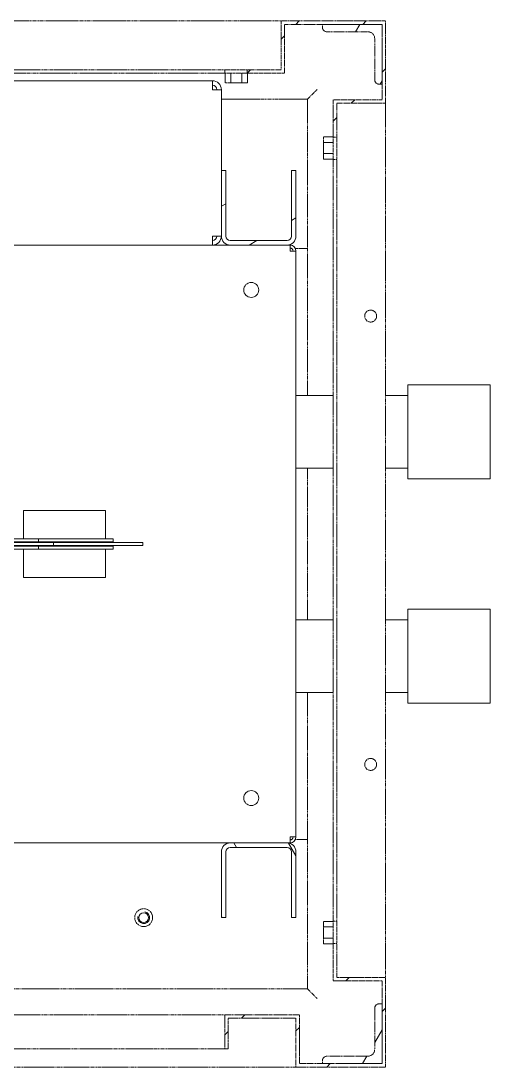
# Model space of a CAD drawing. Header units: millimetres. Extents: x 0 to 8410, y 0 to 5940.
# Drawn here: x 4263 to 4577, y 4602 to 5302 of the extents above; entities that cross this region are included whole.
import ezdxf

# ---------------------------------------------------------------- set-up
doc = ezdxf.new("R2010")
doc.units = ezdxf.units.MM
doc.header["$LTSCALE"] = 10
doc.linetypes.add('DOUBLE_DASH_CHAIN', pattern=[1.2403, 0.6614, -0.0827, 0.1654, -0.0827, 0.1654, -0.0827])
for name, color, linetype, lineweight, true_color in [('가시적인 것(ISO)', 3, 'Continuous', 5, 0x00ff00), ('가시적인 좁은 것(ISO)', 3, 'Continuous', 5, 0x00ff00), ('참조(ISO)', 6, 'DOUBLE_DASH_CHAIN', 5, 0xff00ff)]:
    doc.layers.add(name, color=color, linetype=linetype, lineweight=lineweight, true_color=true_color)
doc.layers.add('해치(ISO)', color=7, linetype='Continuous', lineweight=5)

msp = doc.modelspace()

# ---------------------------------------------------------------- hatches: boundary and pattern name
at = {"layer": '해치(ISO)'}
h = msp.add_hatch(dxfattribs=at)
h.set_pattern_fill('ANSI31', color=256, scale=254, style=0)
h.set_pattern_definition([(45, (0, 0), (-22.45064, 22.45064), [])])
h.paths.add_polyline_path([(4439.29, 5267.31), (4439.29, 5300.01), (4464.69, 5300.01), (4504.69, 5300.01), (4504.69, 5260.01), (4504.69, 5249.61), (4471.99, 5249.61), (4471.99, 5224.61), (4474.29, 5224.61), (4474.29, 5247.31), (4506.99, 5247.31), (4506.99, 5302.31), (4436.99, 5302.31), (4436.99, 5269.61), (4414.29, 5269.61), (4414.29, 5267.31)])
h.paths.add_polyline_path([(3241.99, 5249.61), (3209.29, 5249.61), (3209.29, 5260.01), (3209.29, 5300.01), (3249.29, 5300.01), (3274.69, 5300.01), (3274.69, 5267.31), (3299.69, 5267.31), (3299.69, 5269.61), (3276.99, 5269.61), (3276.99, 5302.31), (3206.99, 5302.31), (3206.99, 5247.31), (3239.69, 5247.31), (3239.69, 5224.61), (3241.99, 5224.61)])
h.paths.add_polyline_path([(4449.29, 4604.61), (4449.29, 4637.31), (4399.29, 4637.31), (4399.29, 4614.61), (4401.59, 4614.61), (4401.59, 4635.01), (4446.99, 4635.01), (4446.99, 4602.31), (4506.99, 4602.31), (4506.99, 4662.31), (4474.29, 4662.31), (4474.29, 4685.01), (4471.99, 4685.01), (4471.99, 4660.01), (4504.69, 4660.01), (4504.69, 4644.61), (4504.69, 4604.61), (4464.69, 4604.61)])
h.paths.add_polyline_path([(3264.69, 4637.31), (3264.69, 4604.61), (3249.29, 4604.61), (3209.29, 4604.61), (3209.29, 4644.61), (3209.29, 4660.01), (3241.99, 4660.01), (3241.99, 4685.01), (3239.69, 4685.01), (3239.69, 4662.31), (3206.99, 4662.31), (3206.99, 4602.31), (3266.99, 4602.31), (3266.99, 4635.01), (3312.39, 4635.01), (3312.39, 4614.61), (3314.69, 4614.61), (3314.69, 4637.31)])
h = msp.add_hatch(dxfattribs=at)
h.set_pattern_fill('ANSI31', color=256, scale=254, angle=14.99998, style=0)
h.set_pattern_definition([(60, (0, 0), (-27.4963, 15.87501), [])])
edge = h.paths.add_edge_path()
edge.add_line((3209.29, 4604.61), (3249.29, 4604.61))
edge.add_line((3249.29, 4604.61), (3249.29, 4606.61))
edge.add_ellipse((3246.29, 4606.61), major_axis=(3, 0), ratio=1, start_angle=0, end_angle=90)
edge.add_line((3246.29, 4609.61), (3218.79, 4609.61))
edge.add_ellipse((3218.79, 4614.11), major_axis=(0, -4.5), ratio=1, start_angle=270, end_angle=360, ccw=False)
edge.add_line((3214.29, 4614.11), (3214.29, 4641.61))
edge.add_ellipse((3211.29, 4641.61), major_axis=(3, 0), ratio=1, start_angle=0, end_angle=90)
edge.add_line((3211.29, 4644.61), (3209.29, 4644.61))
edge.add_line((3209.29, 4644.61), (3209.29, 4604.61))
edge = h.paths.add_edge_path()
edge.add_ellipse((4495.19, 4614.11), major_axis=(4.5, 0), ratio=1, start_angle=270, end_angle=360)
edge.add_line((4499.69, 4614.11), (4499.69, 4641.61))
edge.add_ellipse((4502.69, 4641.61), major_axis=(0, 3), ratio=1, start_angle=0, end_angle=90, ccw=False)
edge.add_line((4502.69, 4644.61), (4504.69, 4644.61))
edge.add_line((4504.69, 4644.61), (4504.69, 4604.61))
edge.add_line((4504.69, 4604.61), (4464.69, 4604.61))
edge.add_line((4464.69, 4604.61), (4464.69, 4606.61))
edge.add_ellipse((4467.69, 4606.61), major_axis=(0, 3), ratio=1, start_angle=0, end_angle=90, ccw=False)
edge.add_line((4467.69, 4609.61), (4495.19, 4609.61))
edge = h.paths.add_edge_path()
edge.add_ellipse((3218.79, 5290.51), major_axis=(-4.5, 0), ratio=1, start_angle=270, end_angle=360)
edge.add_line((3214.29, 5290.51), (3214.29, 5263.01))
edge.add_ellipse((3211.29, 5263.01), major_axis=(0, -3), ratio=1, start_angle=0, end_angle=90, ccw=False)
edge.add_line((3211.29, 5260.01), (3209.29, 5260.01))
edge.add_line((3209.29, 5260.01), (3209.29, 5300.01))
edge.add_line((3209.29, 5300.01), (3249.29, 5300.01))
edge.add_line((3249.29, 5300.01), (3249.29, 5298.01))
edge.add_ellipse((3246.29, 5298.01), major_axis=(0, -3), ratio=1, start_angle=0, end_angle=90, ccw=False)
edge.add_line((3246.29, 5295.01), (3218.79, 5295.01))
edge = h.paths.add_edge_path()
edge.add_line((4467.69, 5295.01), (4495.19, 5295.01))
edge.add_ellipse((4495.19, 5290.51), major_axis=(0, 4.5), ratio=1, start_angle=270, end_angle=360, ccw=False)
edge.add_line((4499.69, 5290.51), (4499.69, 5263.01))
edge.add_ellipse((4502.69, 5263.01), major_axis=(-3, 0), ratio=1, start_angle=0, end_angle=90)
edge.add_line((4502.69, 5260.01), (4504.69, 5260.01))
edge.add_line((4504.69, 5260.01), (4504.69, 5300.01))
edge.add_line((4504.69, 5300.01), (4464.69, 5300.01))
edge.add_line((4464.69, 5300.01), (4464.69, 5298.01))
edge.add_ellipse((4467.69, 5298.01), major_axis=(-3, 0), ratio=1, start_angle=0, end_angle=90)
h = msp.add_hatch(dxfattribs=at)
h.set_pattern_fill('ANSI31', color=256, scale=254, angle=-14.99998, style=0)
h.set_pattern_definition([(30, (0, 0), (-15.87501, 27.4963), [])])
edge = h.paths.add_edge_path()
edge.add_line((4399.99, 5202.31), (4396.99, 5202.31))
edge.add_line((4396.99, 5202.31), (4396.99, 5158.31))
edge.add_ellipse((4402.99, 5158.31), major_axis=(-6, 0), ratio=1, start_angle=0, end_angle=90)
edge.add_line((4402.99, 5152.31), (4440.99, 5152.31))
edge.add_ellipse((4440.99, 5158.31), major_axis=(0, -6), ratio=1, start_angle=0, end_angle=90)
edge.add_line((4446.99, 5158.31), (4446.99, 5202.31))
edge.add_line((4446.99, 5202.31), (4443.99, 5202.31))
edge.add_line((4443.99, 5202.31), (4443.99, 5158.31))
edge.add_ellipse((4440.99, 5158.31), major_axis=(3, 0), ratio=1, start_angle=270, end_angle=360, ccw=False)
edge.add_line((4440.99, 5155.31), (4402.99, 5155.31))
edge.add_ellipse((4402.99, 5158.31), major_axis=(0, -3), ratio=1, start_angle=270, end_angle=360, ccw=False)
edge.add_line((4399.99, 5158.31), (4399.99, 5202.31))
h = msp.add_hatch(dxfattribs=at)
h.set_pattern_fill('ANSI31', color=256, scale=254, angle=75.00018, style=0)
h.set_pattern_definition([(120.0002, (0, 0), (-27.49626, -15.87508), [])])
edge = h.paths.add_edge_path()
edge.add_line((4443.99, 4702.31), (4446.99, 4702.31))
edge.add_line((4446.99, 4702.31), (4446.99, 4746.31))
edge.add_ellipse((4440.99, 4746.31), major_axis=(6, 0), ratio=1, start_angle=0, end_angle=90)
edge.add_line((4440.99, 4752.31), (4402.99, 4752.31))
edge.add_ellipse((4402.99, 4746.31), major_axis=(0, 6), ratio=1, start_angle=0, end_angle=90)
edge.add_line((4396.99, 4746.31), (4396.99, 4702.31))
edge.add_line((4396.99, 4702.31), (4399.99, 4702.31))
edge.add_line((4399.99, 4702.31), (4399.99, 4746.31))
edge.add_ellipse((4402.99, 4746.31), major_axis=(-3, 0), ratio=1, start_angle=270, end_angle=360, ccw=False)
edge.add_line((4402.99, 4749.31), (4440.99, 4749.31))
edge.add_ellipse((4440.99, 4746.31), major_axis=(0, 3), ratio=1, start_angle=270, end_angle=360, ccw=False)
edge.add_line((4443.99, 4746.31), (4443.99, 4702.31))

# ---------------------------------------------------------------- linework, layer by layer
at = {"layer": '가시적인 것(ISO)'}
for p, q in [((4164.59, 5262.31), (4390.99, 5262.31)), ((4390.99, 5262.31), (4390.99, 5256.31)), ((4396.99, 5256.31), (4390.99, 5256.31)), ((4396.99, 5256.31), (4396.99, 5202.31)), ((4399.99, 5202.31), (4396.99, 5202.31)), ((4396.99, 5202.31), (4396.99, 5158.31)), ((4399.99, 5158.31), (4399.99, 5202.31)), ((4446.99, 5202.31), (4443.99, 5202.31)), ((4443.99, 5202.31), (4443.99, 5158.31)), ((4446.99, 5158.31), (4446.99, 5202.31)), ((4236.49, 5152.31), (4402.99, 5152.31)), ((4390.99, 5158.31), (4396.99, 5158.31)), ((4390.99, 5158.31), (4390.99, 5152.31)), ((4440.99, 5155.31), (4402.99, 5155.31)), ((4402.99, 5152.31), (4440.99, 5152.31)), ((4440.99, 5152.31), (4442.99, 5152.31)), ((4442.99, 5148.31), (4442.99, 5152.31)), ((4446.99, 5148.31), (4442.99, 5148.31)), ((4446.99, 5148.31), (4446.99, 4756.31)), ((4521.99, 5058.81), (4521.99, 4995.81)), ((4521.99, 5058.81), (4576.99, 5058.81)), ((4576.99, 4995.81), (4576.99, 5058.81)), ((4446.99, 5051.61), (4471.99, 5051.61)), ((4506.99, 5051.61), (4521.99, 5051.61)), ((4446.99, 5003.01), (4471.99, 5003.01)), ((4506.99, 5003.01), (4521.99, 5003.01)), ((4521.99, 4995.81), (4576.99, 4995.81)), ((4264.49, 4974.81), (4264.49, 4955.81)), ((4264.49, 4974.81), (4319.49, 4974.81)), ((4319.49, 4974.81), (4319.49, 4955.81)), ((3689.49, 4953.81), (4274.49, 4953.81)), ((4284.49, 4953.31), (3694.49, 4953.31)), ((3694.49, 4951.31), (4284.49, 4951.31)), ((4274.49, 4950.81), (3706.49, 4950.81)), ((4274.49, 4955.81), (4024.49, 4955.81)), ((4324.49, 4955.81), (4274.49, 4955.81)), ((4274.49, 4955.81), (4274.49, 4953.81)), ((4274.49, 4953.81), (4324.49, 4953.81)), ((4324.49, 4950.81), (4274.49, 4950.81)), ((4274.49, 4950.81), (4274.49, 4948.81)), ((4344.49, 4953.31), (4284.49, 4953.31)), ((4284.49, 4953.31), (4284.49, 4951.31)), ((4284.49, 4951.31), (4344.49, 4951.31)), ((4324.49, 4953.81), (4324.49, 4955.81)), ((4324.49, 4948.81), (4324.49, 4950.81)), ((4344.49, 4951.31), (4344.49, 4953.31)), ((4174.49, 4948.81), (4274.49, 4948.81)), ((4264.49, 4929.81), (4264.49, 4948.81)), ((4274.49, 4948.81), (4324.49, 4948.81)), ((4319.49, 4929.81), (4319.49, 4948.81)), ((4319.49, 4929.81), (4264.49, 4929.81)), ((4521.99, 4908.81), (4521.99, 4845.81)), ((4521.99, 4908.81), (4576.99, 4908.81)), ((4576.99, 4845.81), (4576.99, 4908.81)), ((4446.99, 4901.61), (4471.99, 4901.61)), ((4506.99, 4901.61), (4521.99, 4901.61)), ((4446.99, 4853.01), (4471.99, 4853.01)), ((4506.99, 4853.01), (4521.99, 4853.01)), ((4521.99, 4845.81), (4576.99, 4845.81)), ((4442.99, 4756.31), (4446.99, 4756.31)), ((4442.99, 4752.31), (4442.99, 4756.31)), ((4402.99, 4752.31), (3710.99, 4752.31)), ((4396.99, 4746.31), (4396.99, 4702.31)), ((4399.99, 4702.31), (4399.99, 4746.31)), ((4440.99, 4752.31), (4402.99, 4752.31)), ((4402.99, 4749.31), (4440.99, 4749.31)), ((4442.99, 4752.31), (4440.99, 4752.31)), ((4443.99, 4746.31), (4443.99, 4702.31)), ((4446.99, 4702.31), (4446.99, 4746.31)), ((4396.99, 4702.31), (4399.99, 4702.31)), ((4443.99, 4702.31), (4446.99, 4702.31))]:
    msp.add_line(p, q, dxfattribs=at)
for centre, radius in [((4416.99, 5122.31), 5), ((4416.99, 4782.31), 5), ((4344.99, 4702.31), 3.32)]:
    msp.add_circle(centre, radius, dxfattribs=at)
for centre, radius, start, end in [((4390.99, 5256.31), 6, 0, 90), ((4390.99, 5256.31), 3, 0, 90), ((4390.99, 5158.31), 3, 270, 0), ((4390.99, 5158.31), 6, 270, 0), ((4402.99, 5158.31), 6, 180, 270), ((4402.99, 5158.31), 3, 180, 270), ((4440.99, 5158.31), 6, 270, 0), ((4440.99, 5158.31), 3, 270, 0), ((4442.99, 5148.31), 4, 0, 90), ((4442.99, 5148.31), 2, 0, 90), ((4442.99, 4756.31), 4, 270, 0), ((4442.99, 4756.31), 2, 270, 0), ((4402.99, 4746.31), 6, 90, 180), ((4402.99, 4746.31), 3, 90, 180), ((4440.99, 4746.31), 6, 0, 90), ((4440.99, 4746.31), 3, 0, 90)]:
    msp.add_arc(centre, radius, start, end, dxfattribs=at)
at = {"layer": '가시적인 좁은 것(ISO)'}
msp.add_arc((4344.99, 4702.31), 4, 170, 80, dxfattribs=at)
at = {"layer": '참조(ISO)', "ltscale": 0.362503}
msp.add_line((3276.99, 5302.31), (4436.99, 5302.31), dxfattribs=at)
at = {"layer": '참조(ISO)', "ltscale": 0.352737}
msp.add_line((4506.99, 5302.31), (4436.99, 5302.31), dxfattribs=at)
at = {"layer": '참조(ISO)', "ltscale": 0.376637}
for p, q in [((4436.99, 5302.31), (4436.99, 5269.61)), ((4439.29, 5267.31), (4439.29, 5300.01)), ((4504.69, 5249.61), (4471.99, 5249.61)), ((4474.29, 5247.31), (4506.99, 5247.31)), ((4506.99, 4662.31), (4474.29, 4662.31)), ((4471.99, 4660.01), (4504.69, 4660.01)), ((4446.99, 4635.01), (4446.99, 4602.31)), ((4449.29, 4604.61), (4449.29, 4637.31))]:
    msp.add_line(p, q, dxfattribs=at)
at = {"layer": '참조(ISO)', "ltscale": 0.351528}
msp.add_line((4439.29, 5300.01), (4504.69, 5300.01), dxfattribs=at)
at = {"layer": '참조(ISO)', "ltscale": 0.358336}
for p, q in [((4504.69, 5300.01), (4464.69, 5300.01)), ((4504.69, 5260.01), (4504.69, 5300.01)), ((4504.69, 4604.61), (4504.69, 4644.61)), ((4464.69, 4604.61), (4504.69, 4604.61))]:
    msp.add_line(p, q, dxfattribs=at)
at = {"layer": '참조(ISO)', "ltscale": 0.063385}
for p, q in [((4464.69, 5300.01), (4464.69, 5298.01)), ((4502.69, 5260.01), (4504.69, 5260.01)), ((4504.69, 4644.61), (4502.69, 4644.61)), ((4464.69, 4606.61), (4464.69, 4604.61))]:
    msp.add_line(p, q, dxfattribs=at)
at = {"layer": '참조(ISO)', "ltscale": 0.369412}
msp.add_line((4504.69, 5300.01), (4504.69, 5249.61), dxfattribs=at)
at = {"layer": '참조(ISO)', "ltscale": 0.369534}
for p, q in [((4506.99, 5247.31), (4506.99, 5302.31)), ((4467.69, 5295.01), (4495.19, 5295.01)), ((4499.69, 5290.51), (4499.69, 5263.01)), ((4499.69, 4641.61), (4499.69, 4614.11)), ((4495.19, 4609.61), (4467.69, 4609.61))]:
    msp.add_line(p, q, dxfattribs=at)
at = {"layer": '참조(ISO)', "ltscale": 0.00358}
for p, q in [((4498.29, 5293.61), (4498.37, 5293.7)), ((4498.29, 4611.01), (4498.37, 4610.93))]:
    msp.add_line(p, q, dxfattribs=at)
at = {"layer": '참조(ISO)', "ltscale": 0.362849}
for p, q in [((3314.69, 5269.61), (4399.29, 5269.61)), ((4399.29, 5267.31), (3314.69, 5267.31)), ((3314.69, 4637.31), (4399.29, 4637.31)), ((4399.29, 4614.61), (3314.69, 4614.61))]:
    msp.add_line(p, q, dxfattribs=at)
at = {"layer": '참조(ISO)', "ltscale": 0.072907}
for p, q in [((4399.29, 5269.61), (4399.29, 5267.31)), ((4414.29, 5269.61), (4414.29, 5267.31)), ((4471.99, 5224.61), (4474.29, 5224.61)), ((4474.29, 5209.61), (4471.99, 5209.61)), ((4474.29, 4700.01), (4471.99, 4700.01)), ((4474.29, 4685.01), (4471.99, 4685.01)), ((4399.29, 4614.61), (4401.59, 4614.61))]:
    msp.add_line(p, q, dxfattribs=at)
at = {"layer": '참조(ISO)', "ltscale": 0.403128}
for p, q in [((4399.29, 5269.61), (4414.29, 5269.61)), ((4414.29, 5267.31), (4399.29, 5267.31)), ((4471.99, 5209.61), (4471.99, 5224.61)), ((4474.29, 5224.61), (4474.29, 5209.61)), ((4471.99, 4685.01), (4471.99, 4700.01)), ((4474.29, 4700.01), (4474.29, 4685.01))]:
    msp.add_line(p, q, dxfattribs=at)
at = {"layer": '참조(ISO)', "ltscale": 0.206225}
for p, q in [((4399.49, 5267.31), (4399.49, 5260.81)), ((4403.24, 5267.31), (4403.24, 5260.81)), ((4410.74, 5267.31), (4410.74, 5260.81)), ((4414.5, 5267.31), (4414.5, 5260.81)), ((4471.99, 5224.82), (4465.49, 5224.82)), ((4471.99, 5221.07), (4465.49, 5221.07)), ((4471.99, 5213.56), (4465.49, 5213.56)), ((4471.99, 5209.81), (4465.49, 5209.81)), ((4471.99, 4699.82), (4465.49, 4699.82)), ((4471.99, 4696.07), (4465.49, 4696.07)), ((4471.99, 4688.56), (4465.49, 4688.56)), ((4471.99, 4684.81), (4465.49, 4684.81))]:
    msp.add_line(p, q, dxfattribs=at)
at = {"layer": '참조(ISO)', "ltscale": 0.36604}
for p, q in [((4436.99, 5269.61), (4414.29, 5269.61)), ((4474.29, 5224.61), (4474.29, 5247.31)), ((4474.29, 4662.31), (4474.29, 4685.01)), ((4399.29, 4637.31), (4399.29, 4614.61)), ((4401.59, 4635.01), (4446.99, 4635.01))]:
    msp.add_line(p, q, dxfattribs=at)
at = {"layer": '참조(ISO)', "ltscale": 0.33594}
for p, q in [((4414.29, 5267.31), (4439.29, 5267.31)), ((4471.99, 5249.61), (4471.99, 5224.61)), ((4471.99, 4685.01), (4471.99, 4660.01))]:
    msp.add_line(p, q, dxfattribs=at)
at = {"layer": '참조(ISO)', "ltscale": 0.30257}
for p, q in [((4403.24, 5260.81), (4399.49, 5260.81)), ((4410.74, 5260.81), (4403.24, 5260.81)), ((4414.5, 5260.81), (4410.74, 5260.81)), ((4465.49, 5221.07), (4465.49, 5224.82)), ((4465.49, 5213.56), (4465.49, 5221.07)), ((4465.49, 5209.81), (4465.49, 5213.56)), ((4465.49, 4696.07), (4465.49, 4699.82)), ((4465.49, 4688.56), (4465.49, 4696.07)), ((4465.49, 4684.81), (4465.49, 4688.56))]:
    msp.add_line(p, q, dxfattribs=at)
at = {"layer": '참조(ISO)', "ltscale": 0.357854}
msp.add_line((4396.99, 5250.01), (4454.69, 5250.01), dxfattribs=at)
at = {"layer": '참조(ISO)', "ltscale": 0.32854}
for p, q in [((4454.69, 5250.01), (4461.09, 5256.41)), ((4454.69, 4654.61), (4461.09, 4648.21))]:
    msp.add_line(p, q, dxfattribs=at)
at = {"layer": '참조(ISO)', "ltscale": 0.363548}
for p, q in [((4454.69, 5250.01), (4454.69, 5051.61)), ((4454.69, 4853.01), (4454.69, 4654.61))]:
    msp.add_line(p, q, dxfattribs=at)
at = {"layer": '참조(ISO)', "ltscale": 0.362815}
msp.add_line((4506.99, 5247.31), (4506.99, 4662.31), dxfattribs=at)
at = {"layer": '참조(ISO)', "ltscale": 0.3636}
for p, q in [((4471.99, 4700.01), (4471.99, 5209.61)), ((4474.29, 5209.61), (4474.29, 4700.01))]:
    msp.add_line(p, q, dxfattribs=at)
at = {"layer": '참조(ISO)', "ltscale": 0.033343}
for p, q in [((4442.99, 5150.01), (4444.04, 5150.01)), ((4444.04, 4754.61), (4442.99, 4754.61))]:
    msp.add_line(p, q, dxfattribs=at)
at = {"layer": '참조(ISO)', "ltscale": 0.325696}
for p, q in [((4446.61, 5150.01), (4454.69, 5150.01)), ((4454.69, 4754.61), (4446.61, 4754.61))]:
    msp.add_line(p, q, dxfattribs=at)
at = {"layer": '참조(ISO)', "ltscale": 0.355454}
msp.add_line((4454.69, 5003.01), (4454.69, 4901.61), dxfattribs=at)
at = {"layer": '참조(ISO)', "ltscale": 0.372118}
for p, q in [((4506.99, 4602.31), (4506.99, 4662.31)), ((4446.99, 4602.31), (4506.99, 4602.31))]:
    msp.add_line(p, q, dxfattribs=at)
at = {"layer": '참조(ISO)', "ltscale": 0.372222}
for p, q in [((4504.69, 4660.01), (4504.69, 4604.61)), ((4504.69, 4604.61), (4449.29, 4604.61))]:
    msp.add_line(p, q, dxfattribs=at)
at = {"layer": '참조(ISO)', "ltscale": 0.36233}
msp.add_line((4454.69, 4654.61), (3259.29, 4654.61), dxfattribs=at)
at = {"layer": '참조(ISO)', "ltscale": 0.36648}
msp.add_line((4449.29, 4637.31), (4399.29, 4637.31), dxfattribs=at)
at = {"layer": '참조(ISO)', "ltscale": 0.328953}
msp.add_line((4401.59, 4614.61), (4401.59, 4635.01), dxfattribs=at)
at = {"layer": '참조(ISO)', "ltscale": 0.363123}
msp.add_line((4446.99, 4602.31), (3266.99, 4602.31), dxfattribs=at)
at = {"layer": '참조(ISO)', "ltscale": 0.337724}
for centre in [(4496.99, 5104.81), (4496.99, 4804.81)]:
    msp.add_circle(centre, 4, dxfattribs=at)
at = {"layer": '참조(ISO)', "ltscale": 0.379939}
msp.add_circle((4344.99, 4702.31), 6, dxfattribs=at)
at = {"layer": '참조(ISO)', "ltscale": 0.149482}
for centre, start, end in [((4467.69, 5298.01), 180, 270), ((4502.69, 5263.01), 180, 270), ((4502.69, 4641.61), 90, 180), ((4467.69, 4606.61), 90, 180)]:
    msp.add_arc(centre, 3, start, end, dxfattribs=at)
at = {"layer": '참조(ISO)', "ltscale": 0.284955}
for centre, start, end in [((4495.19, 5290.51), 0, 90), ((4495.19, 4614.11), 270, 0)]:
    msp.add_arc(centre, 4.5, start, end, dxfattribs=at)

doc.saveas('drawing.dxf')
